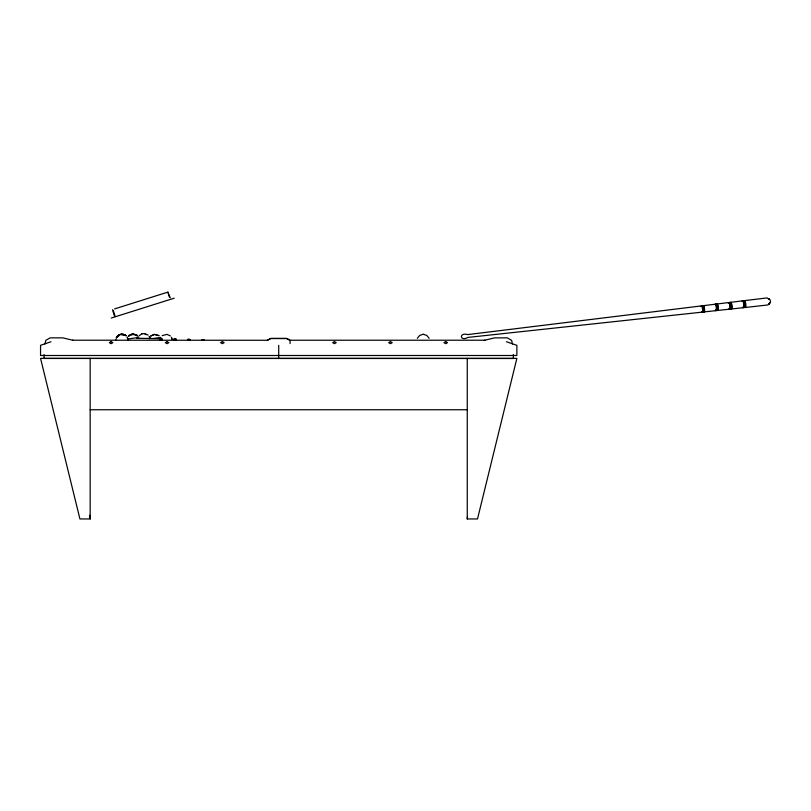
<?xml version="1.0" encoding="UTF-8"?>
<svg xmlns="http://www.w3.org/2000/svg" width="811" height="811" viewBox="0 0 811 811"><rect width="100%" height="100%" fill="white"/><g stroke="black" fill="none" stroke-linecap="round" stroke-linejoin="round"><path stroke-width="1.22" d="M290.074 343.58L290.074 341.127M702.752 306.102A3.153 0.781 83.4 0 1 703.654 306.376A3.153 0.781 83.4 0 1 704.283 309.701L704.272 310.451A3.153 0.791 83.1 0 1 703.948 311.88A3.153 0.781 83.4 0 1 703.542 311.84M115.811 339.495L115.892 340.306M160.71 337.893L160.913 339.434M138.661 338.359L138.701 338.613M149.853 338.734L149.548 337.254L149.863 338.522M167.887 292.355L170.3 297.809M769.457 302.797L769.396 303.385M90.163 358.371L90.163 518.949L79.924 518.949L40.55 358.371L516.871 358.371L477.507 518.949L467.258 518.949L467.541 516.445M769.406 303.273L769.173 304.105M44.929 343.986L45.822 340.326L50.15 337.863L62.822 337.863L73.091 340.326M202.355 340.336C201.463 339.525 202.274 339.556 202.699 340.336L202.355 339.576M203.206 340.346C202.324 339.545 203.125 339.576 203.551 340.356M202.963 340.123L203.206 339.596M702.924 312.053L703.269 311.667L702.924 312.053A3.143 0.781 83.5 0 1 702.701 311.931L702.275 312.053M769.315 303.699L767.845 304.966L745.268 307.481M417.33 338.309L419.672 335.45L422.906 334.355M116.237 338.065L119.835 334.73M116.378 337.822L118.943 335.166M116.358 337.305C118.203 333.868 123.242 333.057 126.111 335.693M189.5 339.474L189.987 340.093M189.855 339.485L190.342 340.103M116.602 337.254L119.46 334.872M116.845 337.183L119.734 334.831M149.548 337.254L149.711 337.822M128.361 336.362L131.2 334.477M139.117 335.703L141.966 333.818M150.653 336.048L154.323 334.385L158.774 335.602M128.584 336.038L131.615 334.477M150.897 335.967L154.597 334.365L159.027 335.673M128.969 335.43L132.68 333.858L137.089 335.186M162.18 335.653L166.944 334.375L170.31 335.906M769.173 303.963C771.596 302.99 770.186 298.56 768.625 298.671M267.397 340.255L270.712 338.491L286.557 338.471L289.953 340.235L484.948 340.214M204.311 339.921C202.862 340.073 204.169 339.353 204.413 340.377M51.002 341.735L40.55 345.314L40.55 355.502L516.871 355.502L516.871 345.314L506.419 341.735M114.594 308.91L168.029 292.061M111.239 318.044L174.193 298.195M131.23 334.467L135.255 334.517M141.986 333.808L144.794 333.574L148.16 335.105M131.331 334.629L132.852 334.335M484.329 340.326L494.598 337.863L507.27 337.863L511.599 340.326L512.501 343.986M120.363 334.537L120.94 334.416M120.616 334.527L123.434 334.477L125.715 335.44M120.727 334.456L123.546 334.507L125.796 335.541M153.482 338.511L160.477 337.427M131.646 334.477L134.464 334.548L136.704 335.612M127.672 339.069L138.407 337.447M159.706 337.66L160.7 337.528M137.758 337.183L138.752 337.062M701.434 305.909L467.765 334.588C458.712 332.003 459.786 342.019 468.048 337.406L702.083 312.144M703.441 305.656L715.15 304.226M717.137 303.973L728.765 302.554M730.812 302.3L742.521 300.861M744.559 300.607L767.125 297.921L769.01 299.401L768.777 298.833M717.806 310.441L729.444 309.184M731.502 308.971L743.231 307.704M704.09 311.921L715.819 310.654M422.926 334.355L423.545 334.355M72.483 340.214L267.498 340.265L270.864 338.471L286.709 338.491L290.024 340.255M90.163 409.748L467.379 409.748M136.643 338.258L159.797 338.674M122.573 334.385L121.032 334.426L125.441 335.389M132.872 334.335L133.774 334.375M423.575 334.355L426.799 335.45L429.151 338.309M145.037 334.375L146.264 334.659M718.009 310.349L717.664 310.39A3.254 0.801 83.4 0 0 718.242 306.852A3.254 0.801 83.4 0 0 716.782 304.378M704.283 311.829L703.948 311.87A3.153 0.781 83.4 0 0 704.506 308.444A3.153 0.781 83.4 0 0 703.096 306.051M123.84 334.608L126.04 335.754M136.197 335.085L137.231 335.784M136.38 335.034L137.404 335.764M128.118 340.194L127.226 337.031L127.58 338.522M149.619 337.558L149.275 336.443L149.528 337.548M128.108 340.113L127.773 338.917M172.003 339.535L171.425 337.244L172.003 339.322M160.821 338.674L160.7 337.994M168.252 293.511L169.347 296.988M113.378 310.816L115.213 316.604M114.138 315.226L112.577 309.721M89.707 515.198L90.254 518.949M513.343 354.539L513.353 358.492L44.078 358.462L44.078 354.539M467.258 358.371L467.258 518.949M278.71 345.314L278.71 358.462M188.172 339.444A3.254 0.507 -89.2 0 1 188.659 340.062M188.639 339.454A3.244 0.507 -89.2 0 1 189.135 340.073M187.817 339.444A3.254 0.507 -89.2 0 1 188.304 340.062M175.754 339.586A3.335 0.517 -89.2 0 1 176.463 340.478M175.389 339.576A3.345 0.527 -89.2 0 1 176.099 340.478M174.527 339.556A3.345 0.527 -89.2 0 1 175.237 340.458M174.892 339.566A3.345 0.527 -89.2 0 1 175.602 340.468M174.01 339.545A3.356 0.527 -89.2 0 1 174.73 340.448M173.645 339.535A3.356 0.527 -89.2 0 1 174.355 340.448M161.49 340.214A3.447 0.537 -89.2 0 0 160.76 339.282L160.385 339.272A3.447 0.537 -89.2 0 1 161.115 340.204M161.977 340.225A3.447 0.537 -89.2 0 0 161.237 339.292L161.622 339.302A3.437 0.537 -89.2 0 1 162.352 340.225M160.264 340.184A3.457 0.537 -89.2 0 0 159.524 339.262L159.899 339.262A3.457 0.537 -89.2 0 1 160.639 340.194M188.993 339.464A3.244 0.507 -89.2 0 1 189.49 340.083M716.437 304.419A3.254 0.801 83.4 0 1 717.897 306.893A3.254 0.801 83.4 0 1 717.238 310.349M715.971 304.48A3.244 0.801 83.4 0 1 717.482 307.369A3.244 0.801 83.4 0 1 716.549 310.066M728.39 302.959A3.335 0.821 83.4 0 1 729.941 305.94A3.335 0.821 83.4 0 1 728.988 308.707M715.626 304.52A3.244 0.801 83.4 0 1 717.137 307.41A3.244 0.801 83.4 0 1 716.204 310.106M715.14 304.581A3.244 0.801 83.4 0 1 716.64 307.46A3.244 0.801 83.4 0 1 715.707 310.157M714.795 304.622A3.234 0.801 83.4 0 1 716.295 307.501A3.234 0.801 83.4 0 1 715.363 310.197M701.089 306.294A3.143 0.77 83.4 0 1 702.549 309.082A3.143 0.77 83.4 0 1 701.647 311.698M701.931 306.193A3.143 0.781 83.5 0 1 703.127 307.42A3.143 0.781 83.5 0 1 703.269 311.667M702.265 306.142A3.153 0.781 83.4 0 1 703.674 308.555A3.153 0.781 83.4 0 1 703.046 311.89M701.424 306.254A3.143 0.781 83.4 0 1 702.833 308.636A3.143 0.781 83.4 0 1 702.204 311.982M728.744 302.919A3.345 0.821 83.4 0 1 730.295 305.899A3.345 0.821 83.4 0 1 729.342 308.667M729.221 302.858A3.345 0.821 83.4 0 1 730.782 305.838A3.345 0.821 83.4 0 1 729.819 308.616M729.586 302.817A3.345 0.831 83.4 0 1 731.137 305.798A3.345 0.831 83.4 0 1 730.174 308.575M730.082 302.756A3.356 0.831 83.4 0 1 731.644 305.737A3.356 0.831 83.4 0 1 730.681 308.525M730.437 302.716A3.356 0.831 83.4 0 1 731.998 305.696A3.356 0.831 83.4 0 1 731.035 308.484M742.136 301.286A3.437 0.852 83.4 0 1 743.738 304.348A3.437 0.852 83.4 0 1 742.744 307.207M743.809 301.084A3.457 0.852 83.4 0 1 745.41 304.155A3.457 0.852 83.4 0 1 744.417 307.024M743.342 301.145A3.447 0.852 83.4 0 1 744.944 304.206A3.447 0.852 83.4 0 1 743.951 307.075M742.967 301.185A3.447 0.852 83.4 0 1 744.569 304.257A3.447 0.852 83.4 0 1 743.586 307.116M742.501 301.246A3.447 0.852 83.4 0 1 744.103 304.307A3.447 0.852 83.4 0 1 743.119 307.166M744.174 301.033A3.457 0.852 83.4 0 1 745.775 304.115A3.457 0.852 83.4 0 1 744.792 306.984M111.077 341.624L109.292 342.658L111.077 343.692L112.861 342.658L111.077 341.624M167.076 341.624L165.292 342.658L167.076 343.692L168.86 342.658L167.076 341.624M222.366 341.624L220.582 342.658L222.366 343.692L224.15 342.658L222.366 341.624M334.446 341.624L332.662 342.658L334.446 343.692L336.23 342.658L334.446 341.624M390.446 341.624L388.651 342.658L390.446 343.692L392.23 342.658L390.446 341.624M445.726 341.624L443.941 342.658L445.726 343.692L447.52 342.658L445.726 341.624"/></g></svg>
